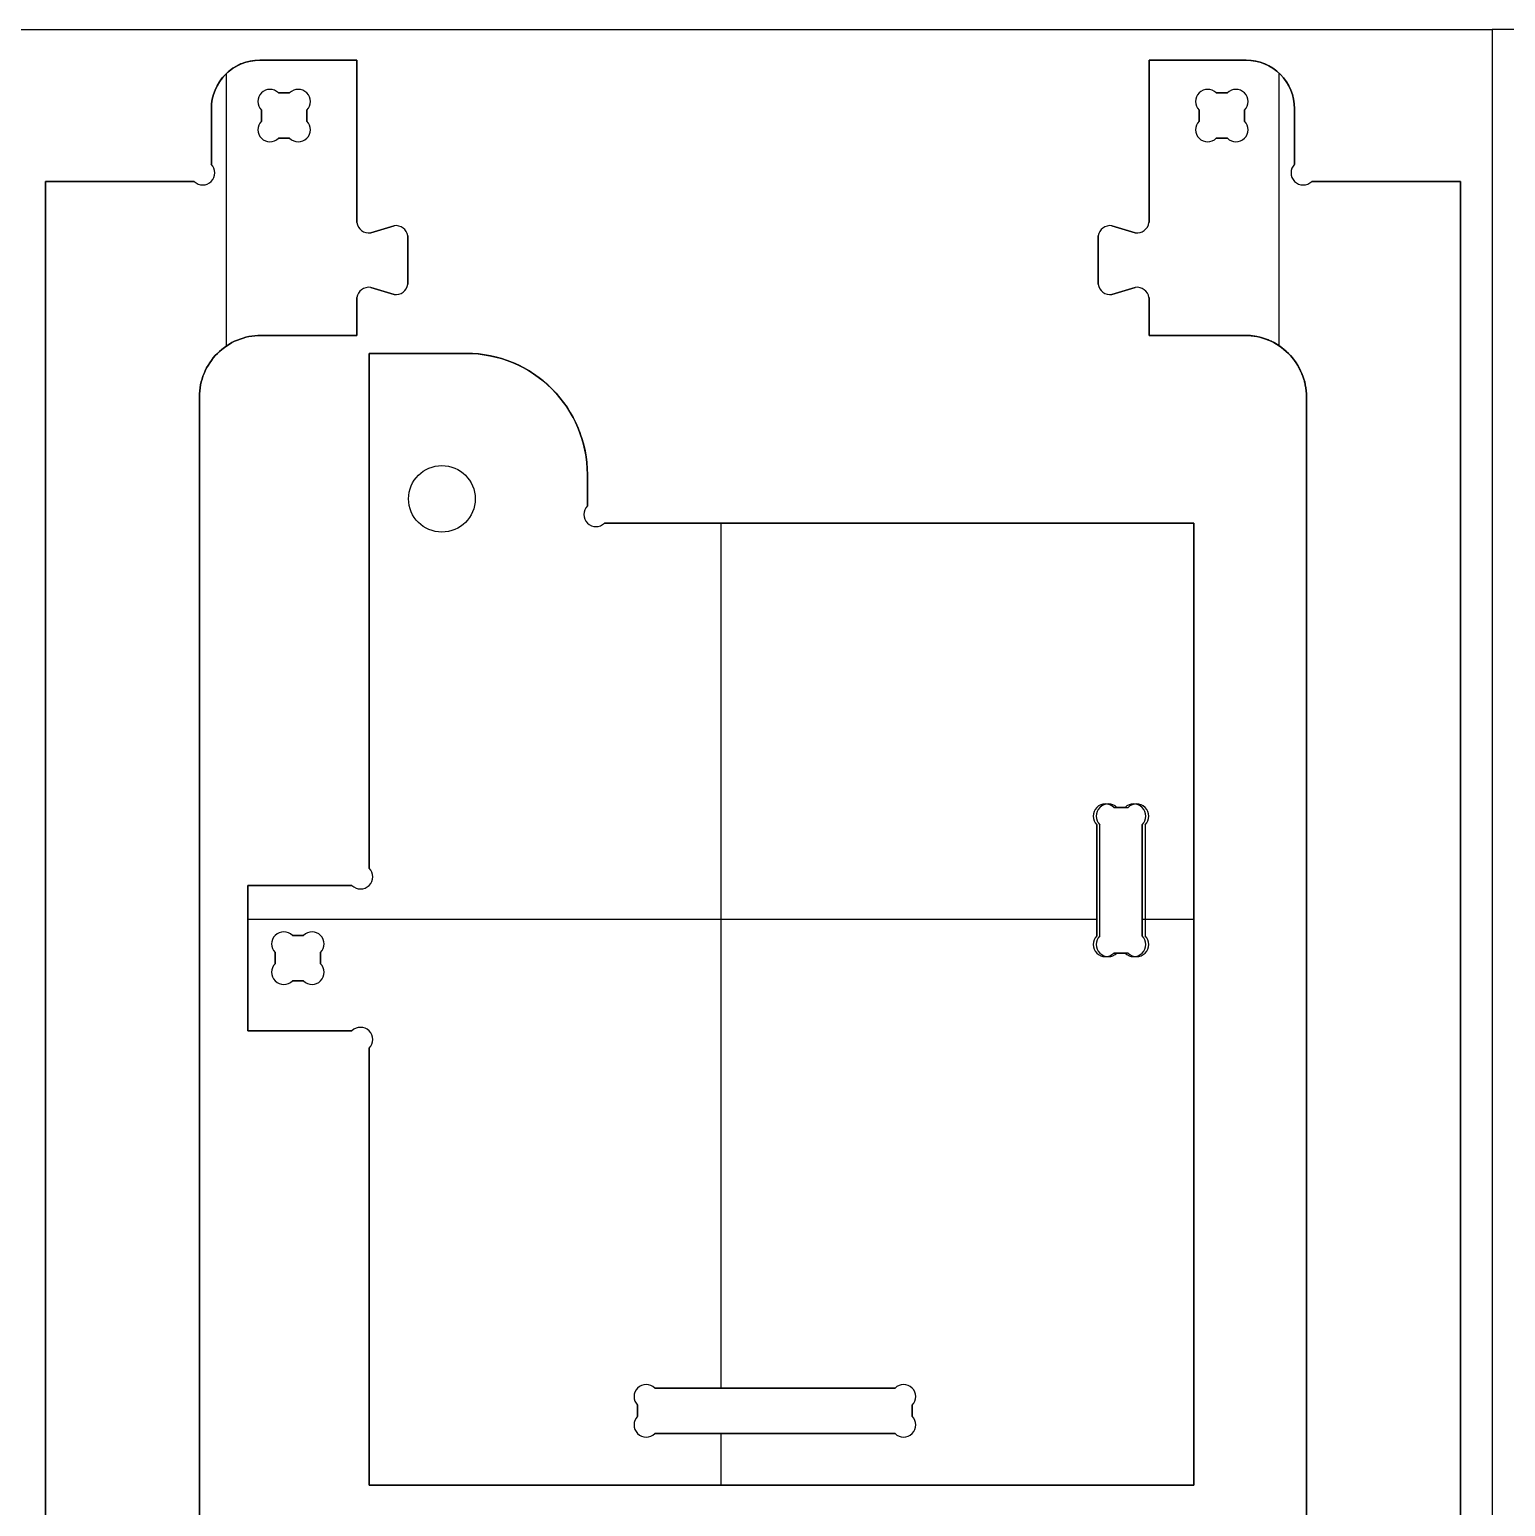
# Model space of a CAD drawing. Extents: x 1 to 2439, y 1 to 2439.
# Drawn here: x 1227 to 1835, y 611 to 1220 of the extents above; entities that cross this region are included whole.
import ezdxf

# ---------------------------------------------------------------- set-up
doc = ezdxf.new("R2010")
doc.units = 0
doc.header["$MEASUREMENT"] = 0
for name, color, linetype in [('PROFILE_-_INSIDE', 5, 'CONTINUOUS'), ('PROFILE_-_OUTSIDE', 18, 'CONTINUOUS'), ('SOLID', 4, 'CONTINUOUS'), ('STOCK_PERIMETER', 1, 'CONTINUOUS')]:
    doc.layers.add(name, color=color, linetype=linetype)

msp = doc.modelspace()

# ---------------------------------------------------------------- linework, layer by layer
at = {"layer": 'PROFILE_-_INSIDE', "color": 0, "linetype": 'BYBLOCK'}
for p, q in [((1329.43, 1193.71, 0), (1334.02, 1193.71, 0)), ((1720.66, 1193.71, 0), (1716.07, 1193.71, 0)), ((1322.36, 1182.05, 0), (1322.36, 1186.64, 0)), ((1341.09, 1186.64, 0), (1341.09, 1182.05, 0)), ((1709, 1186.64, 0), (1709, 1182.05, 0)), ((1727.73, 1182.05, 0), (1727.73, 1186.64, 0)), ((1334.02, 1174.98, 0), (1329.43, 1174.98, 0)), ((1716.07, 1174.98, 0), (1720.66, 1174.98, 0)), ((1675.14, 899, 0), (1679.73, 899, 0)), ((1668.07, 846.07, 0), (1668.07, 891.93, 0)), ((1686.8, 891.93, 0), (1686.8, 846.07, 0)), ((1339.72, 846.27, 0), (1335.14, 846.27, 0)), ((1328.07, 839.19, 0), (1328.07, 834.61, 0)), ((1346.8, 834.61, 0), (1346.8, 839.19, 0)), ((1679.73, 839, 0), (1675.14, 839, 0)), ((1335.14, 827.54, 0), (1339.72, 827.54, 0)), ((1484.57, 659.6, 0), (1583.62, 659.6, 0)), ((1477.5, 647.94, 0), (1477.5, 652.53, 0)), ((1590.7, 652.53, 0), (1590.7, 647.94, 0)), ((1583.62, 640.87, 0), (1484.57, 640.87, 0))]:
    msp.add_line(p, q, dxfattribs=at)
at = {"layer": 'PROFILE_-_INSIDE'}
msp.add_circle((1396.8, 1026.3, 0), 13.73, dxfattribs=at)
at = {"layer": 'PROFILE_-_INSIDE', "color": 0, "linetype": 'BYBLOCK'}
for centre, start, end in [((1325.9, 1190.17, 0), 45, 225), ((1337.56, 1190.17, 0), 315, 135), ((1712.54, 1190.17, 0), 45, 225), ((1724.2, 1190.17, 0), 315, 135), ((1325.9, 1178.52, 0), 135, 315), ((1337.56, 1178.52, 0), 225, 45), ((1712.54, 1178.52, 0), 135, 315), ((1724.2, 1178.52, 0), 225, 45), ((1331.6, 842.73, 0), 45, 225), ((1343.26, 842.73, 0), 315, 135), ((1331.6, 831.07, 0), 135, 315), ((1343.26, 831.07, 0), 225, 45)]:
    msp.add_arc(centre, 5, start, end, dxfattribs=at)
at = {"layer": 'PROFILE_-_INSIDE', "color": 0, "linetype": 'BYBLOCK', "extrusion": (4.09904e-07, -4.15915e-07, 1)}
msp.add_arc((1671.61, 895.46, 0), 5, 45, 225, dxfattribs=at)
at = {"layer": 'PROFILE_-_INSIDE', "color": 0, "linetype": 'BYBLOCK', "extrusion": (-3.77792e-07, -3.83803e-07, 1)}
msp.add_arc((1683.26, 895.46, 0), 5, 315, 135, dxfattribs=at)
at = {"layer": 'PROFILE_-_INSIDE', "color": 0, "linetype": 'BYBLOCK', "extrusion": (-2.36649e-07, -2.4266e-07, 1)}
msp.add_arc((1671.61, 842.54, 0), 5, 135, 315, dxfattribs=at)
at = {"layer": 'PROFILE_-_INSIDE', "color": 0, "linetype": 'BYBLOCK', "extrusion": (4.57337e-07, -4.63348e-07, 1)}
msp.add_arc((1683.26, 842.54, 0), 5, 225, 45, dxfattribs=at)
at = {"layer": 'PROFILE_-_INSIDE', "color": 0, "linetype": 'BYBLOCK', "extrusion": (7.0923e-08, -7.69341e-08, 1)}
msp.add_arc((1481.03, 656.06, 0), 5, 45, 225, dxfattribs=at)
at = {"layer": 'PROFILE_-_INSIDE', "color": 0, "linetype": 'BYBLOCK', "extrusion": (2.4739e-07, 2.41379e-07, 1)}
msp.add_arc((1587.16, 656.06, 0), 5, 315, 135, dxfattribs=at)
at = {"layer": 'PROFILE_-_INSIDE', "color": 0, "linetype": 'BYBLOCK', "extrusion": (-7.55529e-08, -8.1564e-08, 1)}
msp.add_arc((1481.03, 644.41, 0), 5, 135, 315, dxfattribs=at)
at = {"layer": 'PROFILE_-_INSIDE', "color": 0, "linetype": 'BYBLOCK', "extrusion": (5.42768e-08, -6.02879e-08, 1)}
msp.add_arc((1587.16, 644.41, 0), 5, 225, 45, dxfattribs=at)
at = {"layer": 'PROFILE_-_OUTSIDE'}
for p, q in [((1361.73, 1207.2, 0), (1321.73, 1207.2, 0)), ((1361.75, 1140.24, 0), (1361.73, 1207.2, 0)), ((1688.35, 1140.24, 0), (1688.37, 1207.2, 0)), ((1688.37, 1207.2, 0), (1728.37, 1207.2, 0)), ((1301.73, 1187.2, 0), (1301.73, 1164.27, 0)), ((1748.37, 1187.2, 0), (1748.37, 1164.27, 0)), ((1294.66, 1157.2, 0), (1233.3, 1157.2, 0)), ((1233.3, 1157.2, 0), (1233.3, 62, 0)), ((1755.44, 1157.2, 0), (1816.8, 1157.2, 0)), ((1816.8, 1157.2, 0), (1816.8, 62, 0)), ((1377.05, 1138.91, 0), (1367.43, 1136.03, 0)), ((1382.73, 1114.81, 0), (1382.73, 1134.7, 0)), ((1667.37, 1114.81, 0), (1667.37, 1134.7, 0)), ((1673.05, 1138.91, 0), (1682.67, 1136.03, 0)), ((1361.73, 1093.7, 0), (1361.75, 1109.27, 0)), ((1367.43, 1113.49, 0), (1377.05, 1110.6, 0)), ((1682.67, 1113.49, 0), (1673.05, 1110.6, 0)), ((1688.37, 1093.7, 0), (1688.35, 1109.27, 0)), ((1322.2, 1093.7, 0), (1361.73, 1093.7, 0)), ((1727.9, 1093.7, 0), (1688.37, 1093.7, 0)), ((1296.8, 150.5, 0), (1296.8, 1068.3, 0)), ((1753.3, 150.5, 0), (1753.3, 1068.3, 0))]:
    msp.add_line(p, q, dxfattribs=at)
at = {"layer": 'PROFILE_-_OUTSIDE', "color": 0, "linetype": 'BYBLOCK'}
for p, q in [((1406.8, 1086.3, 0), (1366.8, 1086.3, 0)), ((1366.8, 1086.3, 0), (1366.8, 873.97, 0)), ((1456.8, 1023.37, 0), (1456.8, 1036.3, 0)), ((1706.8, 1016.3, 0), (1463.87, 1016.3, 0)), ((1706.8, 619.6, 0), (1706.8, 1016.3, 0)), ((1359.72, 866.9, 0), (1316.8, 866.9, 0)), ((1316.8, 866.9, 0), (1316.8, 806.9, 0)), ((1316.8, 806.9, 0), (1359.72, 806.9, 0)), ((1366.8, 799.83, 0), (1366.8, 619.6, 0)), ((1366.8, 619.6, 0), (1706.8, 619.6, 0))]:
    msp.add_line(p, q, dxfattribs=at)
at = {"layer": 'PROFILE_-_OUTSIDE'}
for centre, radius, start, end in [((1321.73, 1187.2, 0), 20, 90, 180), ((1728.37, 1187.2, 0), 20, 0, 90), ((1298.19, 1160.74, 0), 5, 225.00006, 44.99994), ((1751.9, 1160.74, 0), 5, 135.00006, 314.99994), ((1366.69, 1140.97, 0), 5, 188.41216, 278.41216), ((1377.78, 1133.97, 0), 5, 8.41216, 98.41216), ((1672.31, 1133.97, 0), 5, 81.58784, 171.58784), ((1683.4, 1140.97, 0), 5, 261.58784, 351.58784), ((1377.78, 1115.54, 0), 5, 261.58784, 351.58784), ((1672.31, 1115.54, 0), 5, 188.41216, 278.41216), ((1366.69, 1108.54, 0), 5, 81.58784, 171.58784), ((1683.4, 1108.54, 0), 5, 8.41216, 98.41216), ((1322.2, 1068.3, 0), 25.4, 89.99999, 180), ((1727.9, 1068.3, 0), 25.4, 360, 90.00001)]:
    msp.add_arc(centre, radius, start, end, dxfattribs=at)
at = {"layer": 'PROFILE_-_OUTSIDE', "color": 0, "linetype": 'BYBLOCK', "extrusion": (7.11801e-16, -6.01111e-09, 1)}
msp.add_arc((1406.8, 1036.3, 0), 50, 0, 90, dxfattribs=at)
at = {"layer": 'PROFILE_-_OUTSIDE', "color": 0, "linetype": 'BYBLOCK', "extrusion": (-3.99629e-07, -4.0564e-07, 1)}
msp.add_arc((1460.33, 1019.84, 0), 5, 135, 315, dxfattribs=at)
at = {"layer": 'PROFILE_-_OUTSIDE', "color": 0, "linetype": 'BYBLOCK', "extrusion": (3.95254e-07, -4.01265e-07, 1)}
msp.add_arc((1363.26, 870.44, 0), 5, 225, 45, dxfattribs=at)
at = {"layer": 'PROFILE_-_OUTSIDE', "color": 0, "linetype": 'BYBLOCK', "extrusion": (3.95254e-07, 4.01265e-07, 1)}
msp.add_arc((1363.26, 803.36, 0), 5, 315, 135, dxfattribs=at)
at = {"layer": 'SOLID'}
for p, q in [((1321.73, 1207.2, 0), (1321.73, 1207.2, 17.78)), ((1361.75, 1140.24, 0), (1361.73, 1207.2, 0)), ((1361.75, 1140.24, 17.78), (1361.73, 1207.2, 17.78)), ((1361.73, 1207.2, 17.78), (1361.73, 1207.2, 0)), ((1361.73, 1207.2, 8.89), (1361.75, 1140.24, 8.89)), ((1688.37, 1207.2, 0), (1688.35, 1140.24, 0)), ((1688.37, 1207.2, 17.78), (1688.35, 1140.24, 17.78)), ((1688.35, 1140.24, 8.89), (1688.37, 1207.2, 8.89)), ((1688.37, 1207.2, 17.78), (1688.37, 1207.2, 0)), ((1728.37, 1207.2, 0), (1728.37, 1207.2, 17.78)), ((1308.01, 1089.37, 0), (1308.01, 1201.76, 0)), ((1308.01, 1089.37, 17.78), (1308.01, 1201.76, 17.78)), ((1742.08, 1089.37, 0), (1742.08, 1201.76, 0)), ((1742.08, 1089.37, 17.78), (1742.08, 1201.76, 17.78)), ((1322.36, 1193.71, 0), (1322.36, 1193.71, 17.78)), ((1334.02, 1193.71, 0), (1329.43, 1193.71, 0)), ((1329.43, 1193.71, 17.78), (1329.43, 1193.71, 0)), ((1329.43, 1193.71, 17.78), (1334.02, 1193.71, 17.78)), ((1334.02, 1193.71, 8.89), (1329.43, 1193.71, 8.89)), ((1331.73, 1193.71, 0), (1331.73, 1193.71, 17.78)), ((1334.02, 1193.71, 17.78), (1334.02, 1193.71, 0)), ((1341.09, 1193.71, 0), (1341.09, 1193.71, 17.78)), ((1709, 1193.71, 0), (1709, 1193.71, 17.78)), ((1720.66, 1193.71, 0), (1716.07, 1193.71, 0)), ((1716.07, 1193.71, 17.78), (1716.07, 1193.71, 0)), ((1716.07, 1193.71, 17.78), (1720.66, 1193.71, 17.78)), ((1720.66, 1193.71, 8.89), (1716.07, 1193.71, 8.89)), ((1718.37, 1193.71, 0), (1718.37, 1193.71, 17.78)), ((1720.66, 1193.71, 17.78), (1720.66, 1193.71, 0)), ((1727.73, 1193.71, 0), (1727.73, 1193.71, 17.78)), ((1301.73, 1187.2, 0), (1301.73, 1187.2, 17.78)), ((1322.36, 1186.64, 0), (1322.36, 1182.05, 0)), ((1322.36, 1182.05, 17.78), (1322.36, 1186.64, 17.78)), ((1322.36, 1186.64, 17.78), (1322.36, 1186.64, 0)), ((1322.36, 1186.64, 8.89), (1322.36, 1182.05, 8.89)), ((1322.36, 1184.34, 0), (1322.36, 1184.34, 17.78)), ((1322.36, 1182.05, 17.78), (1322.36, 1182.05, 0)), ((1341.09, 1182.05, 0), (1341.09, 1186.64, 0)), ((1341.09, 1186.64, 17.78), (1341.09, 1186.64, 0)), ((1341.09, 1186.64, 17.78), (1341.09, 1182.05, 17.78)), ((1341.09, 1182.05, 8.89), (1341.09, 1186.64, 8.89)), ((1341.09, 1184.34, 0), (1341.09, 1184.34, 17.78)), ((1341.09, 1182.05, 17.78), (1341.09, 1182.05, 0)), ((1709, 1186.64, 0), (1709, 1182.05, 0)), ((1709, 1182.05, 17.78), (1709, 1186.64, 17.78)), ((1709, 1186.64, 17.78), (1709, 1186.64, 0)), ((1709, 1186.64, 8.89), (1709, 1182.05, 8.89)), ((1709, 1184.34, 0), (1709, 1184.34, 17.78)), ((1709, 1182.05, 17.78), (1709, 1182.05, 0)), ((1727.73, 1182.05, 0), (1727.73, 1186.64, 0)), ((1727.73, 1186.64, 17.78), (1727.73, 1186.64, 0)), ((1727.73, 1186.64, 17.78), (1727.73, 1182.05, 17.78)), ((1727.73, 1182.05, 8.89), (1727.73, 1186.64, 8.89)), ((1727.73, 1184.34, 0), (1727.73, 1184.34, 17.78)), ((1727.73, 1182.05, 17.78), (1727.73, 1182.05, 0)), ((1748.37, 1187.2, 0), (1748.37, 1187.2, 17.78)), ((1322.36, 1174.98, 0), (1322.36, 1174.98, 17.78)), ((1329.43, 1174.98, 0), (1334.02, 1174.98, 0)), ((1334.02, 1174.98, 17.78), (1329.43, 1174.98, 17.78)), ((1329.43, 1174.98, 17.78), (1329.43, 1174.98, 0)), ((1329.43, 1174.98, 8.89), (1334.02, 1174.98, 8.89)), ((1331.73, 1174.98, 0), (1331.73, 1174.98, 17.78)), ((1334.02, 1174.98, 0), (1334.02, 1174.98, 17.78)), ((1341.09, 1174.98, 0), (1341.09, 1174.98, 17.78)), ((1361.74, 1173.72, 0), (1361.74, 1173.72, 17.78)), ((1688.36, 1173.72, 0), (1688.36, 1173.72, 17.78)), ((1709, 1174.98, 0), (1709, 1174.98, 17.78)), ((1716.07, 1174.98, 0), (1720.66, 1174.98, 0)), ((1716.07, 1174.98, 0), (1716.07, 1174.98, 17.78)), ((1720.66, 1174.98, 17.78), (1716.07, 1174.98, 17.78)), ((1716.07, 1174.98, 8.89), (1720.66, 1174.98, 8.89)), ((1718.37, 1174.98, 0), (1718.37, 1174.98, 17.78)), ((1720.66, 1174.98, 17.78), (1720.66, 1174.98, 0)), ((1727.73, 1174.98, 0), (1727.73, 1174.98, 17.78)), ((1301.73, 1164.27, 17.78), (1301.73, 1164.27, 0)), ((1748.37, 1164.27, 17.78), (1748.37, 1164.27, 0)), ((1233.3, 1157.2, 0), (1233.3, 62, 0)), ((1294.66, 1157.2, 0), (1233.3, 1157.2, 0)), ((1294.66, 1157.2, 17.78), (1233.3, 1157.2, 17.78)), ((1233.3, 1157.2, 17.78), (1233.3, 1157.2, 0)), ((1233.3, 1157.2, 17.78), (1233.3, 62, 17.78)), ((1233.3, 1157.2, 8.89), (1294.66, 1157.2, 8.89)), ((1233.3, 62, 8.89), (1233.3, 1157.2, 8.89)), ((1263.98, 1157.2, 0), (1263.98, 1157.2, 17.78)), ((1294.66, 1157.2, 17.78), (1294.66, 1157.2, 0)), ((1301.73, 1157.2, 0), (1301.73, 1157.2, 17.78)), ((1748.37, 1157.2, 0), (1748.37, 1157.2, 17.78)), ((1816.8, 1157.2, 0), (1755.44, 1157.2, 0)), ((1816.8, 1157.2, 17.78), (1755.44, 1157.2, 17.78)), ((1755.44, 1157.2, 17.78), (1755.44, 1157.2, 0)), ((1755.44, 1157.2, 8.89), (1816.8, 1157.2, 8.89)), ((1786.12, 1157.2, 0), (1786.12, 1157.2, 17.78)), ((1816.8, 62, 0), (1816.8, 1157.2, 0)), ((1816.8, 62, 17.78), (1816.8, 1157.2, 17.78)), ((1816.8, 1157.2, 17.78), (1816.8, 1157.2, 0)), ((1816.8, 1157.2, 8.89), (1816.8, 62, 8.89)), ((1361.75, 1140.24, 17.78), (1361.75, 1140.24, 0)), ((1688.35, 1140.24, 17.78), (1688.35, 1140.24, 0)), ((1363.71, 1136.96, 0), (1363.71, 1136.96, 17.78)), ((1377.05, 1138.91, 0), (1367.43, 1136.03, 0)), ((1377.05, 1138.91, 17.78), (1367.43, 1136.03, 17.78)), ((1367.43, 1136.03, 8.89), (1377.05, 1138.91, 8.89)), ((1367.43, 1136.03, 17.78), (1367.43, 1136.03, 0)), ((1372.24, 1137.47, 0), (1372.24, 1137.47, 17.78)), ((1377.05, 1138.91, 17.78), (1377.05, 1138.91, 0)), ((1380.76, 1137.98, 0), (1380.76, 1137.98, 17.78)), ((1382.73, 1114.81, 0), (1382.73, 1134.7, 0)), ((1382.73, 1114.81, 17.78), (1382.73, 1134.7, 17.78)), ((1382.73, 1134.7, 17.78), (1382.73, 1134.7, 0)), ((1382.73, 1134.7, 8.89), (1382.73, 1114.81, 8.89)), ((1667.37, 1134.7, 0), (1667.37, 1114.81, 0)), ((1667.37, 1134.7, 17.78), (1667.37, 1134.7, 0)), ((1667.37, 1134.7, 17.78), (1667.37, 1114.81, 17.78)), ((1667.37, 1114.81, 8.89), (1667.37, 1134.7, 8.89)), ((1669.33, 1137.98, 0), (1669.33, 1137.98, 17.78)), ((1682.67, 1136.03, 0), (1673.05, 1138.91, 0)), ((1682.67, 1136.03, 17.78), (1673.05, 1138.91, 17.78)), ((1673.05, 1138.91, 17.78), (1673.05, 1138.91, 0)), ((1673.05, 1138.91, 8.89), (1682.67, 1136.03, 8.89)), ((1677.86, 1137.47, 0), (1677.86, 1137.47, 17.78)), ((1682.67, 1136.03, 17.78), (1682.67, 1136.03, 0)), ((1686.38, 1136.96, 0), (1686.38, 1136.96, 17.78)), ((1382.73, 1124.76, 0), (1382.73, 1124.76, 17.78)), ((1667.37, 1124.76, 0), (1667.37, 1124.76, 17.78)), ((1382.73, 1114.81, 17.78), (1382.73, 1114.81, 0)), ((1667.37, 1114.81, 17.78), (1667.37, 1114.81, 0)), ((1361.73, 1093.7, 0), (1361.75, 1109.27, 0)), ((1361.73, 1093.7, 17.78), (1361.75, 1109.27, 17.78)), ((1361.75, 1109.27, 8.89), (1361.73, 1093.7, 8.89)), ((1361.75, 1109.27, 17.78), (1361.75, 1109.27, 0)), ((1363.71, 1112.55, 0), (1363.71, 1112.55, 17.78)), ((1367.43, 1113.49, 0), (1377.05, 1110.6, 0)), ((1367.43, 1113.49, 17.78), (1367.43, 1113.49, 0)), ((1367.43, 1113.49, 17.78), (1377.05, 1110.6, 17.78)), ((1377.05, 1110.6, 8.89), (1367.43, 1113.49, 8.89)), ((1372.24, 1112.04, 0), (1372.24, 1112.04, 17.78)), ((1377.05, 1110.6, 17.78), (1377.05, 1110.6, 0)), ((1380.76, 1111.53, 0), (1380.76, 1111.53, 17.78)), ((1669.33, 1111.53, 0), (1669.33, 1111.53, 17.78)), ((1673.05, 1110.6, 0), (1682.67, 1113.49, 0)), ((1673.05, 1110.6, 17.78), (1682.67, 1113.49, 17.78)), ((1682.67, 1113.49, 8.89), (1673.05, 1110.6, 8.89)), ((1673.05, 1110.6, 17.78), (1673.05, 1110.6, 0)), ((1677.86, 1112.04, 0), (1677.86, 1112.04, 17.78)), ((1682.67, 1113.49, 17.78), (1682.67, 1113.49, 0)), ((1686.38, 1112.55, 0), (1686.38, 1112.55, 17.78)), ((1688.35, 1109.27, 0), (1688.37, 1093.7, 0)), ((1688.35, 1109.27, 17.78), (1688.35, 1109.27, 0)), ((1688.35, 1109.27, 17.78), (1688.37, 1093.7, 17.78)), ((1688.37, 1093.7, 8.89), (1688.35, 1109.27, 8.89)), ((1361.74, 1101.49, 0), (1361.74, 1101.49, 17.78)), ((1688.36, 1101.49, 0), (1688.36, 1101.49, 17.78)), ((1322.2, 1093.7, 0), (1322.2, 1093.7, 17.78)), ((1361.73, 1093.7, 17.78), (1361.73, 1093.7, 0)), ((1688.37, 1093.7, 17.78), (1688.37, 1093.7, 0)), ((1727.9, 1093.7, 0), (1727.9, 1093.7, 17.78)), ((1304.23, 1086.26, 0), (1304.23, 1086.26, 17.78)), ((1366.8, 873.97, 0), (1366.8, 1086.3, 0)), ((1366.8, 873.97, 17.78), (1366.8, 1086.3, 17.78)), ((1366.8, 1086.3, 17.78), (1366.8, 1086.3, 0)), ((1366.8, 1086.3, 8.89), (1366.8, 873.97, 8.89)), ((1406.8, 1086.3, 0), (1406.8, 1086.3, 17.78)), ((1745.86, 1086.26, 0), (1745.86, 1086.26, 17.78)), ((1296.8, 1068.3, 0), (1296.8, 1068.3, 17.78)), ((1753.3, 1068.3, 0), (1753.3, 1068.3, 17.78)), ((1396.8, 1040.03, 0), (1396.8, 1040.03, 17.78)), ((1456.8, 1036.3, 0), (1456.8, 1036.3, 17.78)), ((1383.07, 1026.3, 0), (1383.07, 1026.3, 17.78)), ((1410.52, 1026.3, 0), (1410.52, 1026.3, 17.78)), ((1456.8, 1023.37, 17.78), (1456.8, 1023.37, 0)), ((1396.8, 1012.57, 0), (1396.8, 1012.57, 17.78)), ((1456.8, 1016.3, 0), (1456.8, 1016.3, 17.78)), ((1463.87, 1016.3, 0), (1706.8, 1016.3, 0)), ((1463.87, 1016.3, 17.78), (1463.87, 1016.3, 0)), ((1463.87, 1016.3, 17.78), (1706.8, 1016.3, 17.78)), ((1706.8, 1016.3, 8.89), (1463.87, 1016.3, 8.89)), ((1511.8, 1016.3, 0), (1511.8, 659.6, 0)), ((1511.8, 1016.3, 17.78), (1511.8, 659.6, 17.78)), ((1585.33, 1016.3, 0), (1585.33, 1016.3, 17.78)), ((1706.8, 1016.3, 0), (1706.8, 619.6, 0)), ((1706.8, 1016.3, 17.78), (1706.8, 1016.3, 0)), ((1706.8, 1016.3, 17.78), (1706.8, 619.6, 17.78)), ((1706.8, 619.6, 8.89), (1706.8, 1016.3, 8.89)), ((1366.8, 980.14, 0), (1366.8, 980.14, 17.78)), ((1666.8, 899, 0), (1666.8, 899, 17.78)), ((1673.87, 899, 0), (1678.45, 899, 0)), ((1678.45, 899, 17.78), (1673.87, 899, 17.78)), ((1673.87, 899, 17.78), (1673.87, 899, 0)), ((1673.87, 899, 8.89), (1678.45, 899, 8.89)), ((1676.16, 899, 0), (1676.16, 899, 17.78)), ((1678.45, 899, 17.78), (1678.45, 899, 0)), ((1685.53, 899, 0), (1685.53, 899, 17.78)), ((1666.8, 846.07, 0), (1666.8, 891.93, 0)), ((1666.8, 891.93, 17.78), (1666.8, 891.93, 0)), ((1666.8, 891.93, 17.78), (1666.8, 846.07, 17.78)), ((1666.8, 846.07, 8.89), (1666.8, 891.93, 8.89)), ((1685.53, 891.93, 0), (1685.53, 846.07, 0)), ((1685.53, 846.07, 17.78), (1685.53, 891.93, 17.78)), ((1685.53, 891.93, 17.78), (1685.53, 891.93, 0)), ((1685.53, 891.93, 8.89), (1685.53, 846.07, 8.89)), ((1366.8, 873.97, 17.78), (1366.8, 873.97, 0)), ((1316.8, 866.9, 0), (1359.72, 866.9, 0)), ((1316.8, 806.9, 0), (1316.8, 866.9, 0)), ((1316.8, 806.9, 17.78), (1316.8, 866.9, 17.78)), ((1316.8, 866.9, 17.78), (1316.8, 866.9, 0)), ((1316.8, 866.9, 17.78), (1359.72, 866.9, 17.78)), ((1316.8, 866.9, 8.89), (1316.8, 806.9, 8.89)), ((1359.72, 866.9, 8.89), (1316.8, 866.9, 8.89)), ((1338.26, 866.9, 0), (1338.26, 866.9, 17.78)), ((1359.72, 866.9, 17.78), (1359.72, 866.9, 0)), ((1366.8, 866.9, 0), (1366.8, 866.9, 17.78)), ((1666.8, 869, 0), (1666.8, 869, 17.78)), ((1685.53, 869, 0), (1685.53, 869, 17.78)), ((1316.8, 852.95, 0), (1666.8, 852.95, 0)), ((1316.8, 852.95, 17.78), (1666.8, 852.95, 17.78)), ((1685.53, 852.95, 0), (1706.8, 852.95, 0)), ((1685.53, 852.95, 17.78), (1706.8, 852.95, 17.78)), ((1328.07, 846.27, 0), (1328.07, 846.27, 17.78)), ((1339.72, 846.27, 0), (1335.14, 846.27, 0)), ((1339.72, 846.27, 17.78), (1335.14, 846.27, 17.78)), ((1335.14, 846.27, 17.78), (1335.14, 846.27, 0)), ((1335.14, 846.27, 8.89), (1339.72, 846.27, 8.89)), ((1337.43, 846.27, 0), (1337.43, 846.27, 17.78)), ((1339.72, 846.27, 17.78), (1339.72, 846.27, 0)), ((1346.8, 846.27, 0), (1346.8, 846.27, 17.78)), ((1666.8, 846.07, 17.78), (1666.8, 846.07, 0)), ((1685.53, 846.07, 17.78), (1685.53, 846.07, 0)), ((1316.8, 836.9, 0), (1316.8, 836.9, 17.78)), ((1328.07, 839.19, 0), (1328.07, 834.61, 0)), ((1328.07, 839.19, 17.78), (1328.07, 839.19, 0)), ((1328.07, 839.19, 17.78), (1328.07, 834.61, 17.78)), ((1328.07, 834.61, 8.89), (1328.07, 839.19, 8.89)), ((1328.07, 836.9, 0), (1328.07, 836.9, 17.78)), ((1328.07, 834.61, 17.78), (1328.07, 834.61, 0)), ((1346.8, 834.61, 0), (1346.8, 839.19, 0)), ((1346.8, 834.61, 17.78), (1346.8, 839.19, 17.78)), ((1346.8, 839.19, 17.78), (1346.8, 839.19, 0)), ((1346.8, 839.19, 8.89), (1346.8, 834.61, 8.89)), ((1346.8, 836.9, 0), (1346.8, 836.9, 17.78)), ((1346.8, 834.61, 17.78), (1346.8, 834.61, 0)), ((1666.8, 839, 0), (1666.8, 839, 17.78)), ((1678.45, 839, 0), (1673.87, 839, 0)), ((1673.87, 839, 17.78), (1673.87, 839, 0)), ((1673.87, 839, 17.78), (1678.45, 839, 17.78)), ((1678.45, 839, 8.89), (1673.87, 839, 8.89)), ((1676.16, 839, 0), (1676.16, 839, 17.78)), ((1678.45, 839, 0), (1678.45, 839, 17.78)), ((1685.53, 839, 0), (1685.53, 839, 17.78)), ((1328.07, 827.54, 0), (1328.07, 827.54, 17.78)), ((1335.14, 827.54, 0), (1339.72, 827.54, 0)), ((1335.14, 827.54, 0), (1335.14, 827.54, 17.78)), ((1335.14, 827.54, 17.78), (1339.72, 827.54, 17.78)), ((1339.72, 827.54, 8.89), (1335.14, 827.54, 8.89)), ((1337.43, 827.54, 0), (1337.43, 827.54, 17.78)), ((1339.72, 827.54, 17.78), (1339.72, 827.54, 0)), ((1346.8, 827.54, 0), (1346.8, 827.54, 17.78)), ((1706.8, 817.95, 0), (1706.8, 817.95, 17.78)), ((1359.72, 806.9, 0), (1316.8, 806.9, 0)), ((1359.72, 806.9, 17.78), (1316.8, 806.9, 17.78)), ((1316.8, 806.9, 17.78), (1316.8, 806.9, 0)), ((1316.8, 806.9, 8.89), (1359.72, 806.9, 8.89)), ((1338.26, 806.9, 0), (1338.26, 806.9, 17.78)), ((1359.72, 806.9, 17.78), (1359.72, 806.9, 0)), ((1366.8, 806.9, 0), (1366.8, 806.9, 17.78)), ((1366.8, 619.6, 0), (1366.8, 799.83, 0)), ((1366.8, 619.6, 17.78), (1366.8, 799.83, 17.78)), ((1366.8, 799.83, 17.78), (1366.8, 799.83, 0)), ((1366.8, 799.83, 8.89), (1366.8, 619.6, 8.89)), ((1366.8, 709.71, 0), (1366.8, 709.71, 17.78)), ((1477.5, 659.6, 0), (1477.5, 659.6, 17.78)), ((1484.57, 659.6, 0), (1583.62, 659.6, 0)), ((1583.62, 659.6, 17.78), (1484.57, 659.6, 17.78)), ((1484.57, 659.6, 17.78), (1484.57, 659.6, 0)), ((1484.57, 659.6, 8.89), (1583.62, 659.6, 8.89)), ((1534.1, 659.6, 0), (1534.1, 659.6, 17.78)), ((1583.62, 659.6, 17.78), (1583.62, 659.6, 0)), ((1590.7, 659.6, 0), (1590.7, 659.6, 17.78)), ((1477.5, 647.94, 0), (1477.5, 652.53, 0)), ((1477.5, 652.53, 17.78), (1477.5, 652.53, 0)), ((1477.5, 652.53, 17.78), (1477.5, 647.94, 17.78)), ((1477.5, 647.94, 8.89), (1477.5, 652.53, 8.89)), ((1590.7, 652.53, 0), (1590.7, 647.94, 0)), ((1590.7, 647.94, 17.78), (1590.7, 652.53, 17.78)), ((1590.7, 652.53, 17.78), (1590.7, 652.53, 0)), ((1590.7, 652.53, 8.89), (1590.7, 647.94, 8.89)), ((1477.5, 650.24, 0), (1477.5, 650.24, 17.78)), ((1477.5, 647.94, 0), (1477.5, 647.94, 17.78)), ((1590.7, 650.24, 0), (1590.7, 650.24, 17.78)), ((1590.7, 647.94, 17.78), (1590.7, 647.94, 0)), ((1477.5, 640.87, 0), (1477.5, 640.87, 17.78)), ((1583.62, 640.87, 0), (1484.57, 640.87, 0)), ((1484.57, 640.87, 17.78), (1484.57, 640.87, 0)), ((1484.57, 640.87, 17.78), (1583.62, 640.87, 17.78)), ((1583.62, 640.87, 8.89), (1484.57, 640.87, 8.89)), ((1511.8, 640.87, 0), (1511.8, 619.6, 0)), ((1511.8, 640.87, 17.78), (1511.8, 619.6, 17.78)), ((1534.1, 640.87, 0), (1534.1, 640.87, 17.78)), ((1583.62, 640.87, 17.78), (1583.62, 640.87, 0)), ((1590.7, 640.87, 0), (1590.7, 640.87, 17.78)), ((1706.8, 619.6, 0), (1366.8, 619.6, 0)), ((1366.8, 619.6, 0), (1366.8, 619.6, 17.78)), ((1706.8, 619.6, 17.78), (1366.8, 619.6, 17.78)), ((1366.8, 619.6, 8.89), (1706.8, 619.6, 8.89)), ((1536.8, 619.6, 0), (1536.8, 619.6, 17.78)), ((1706.8, 619.6, 17.78), (1706.8, 619.6, 0))]:
    msp.add_line(p, q, dxfattribs=at)
for points in [[(1361.73, 1207.2), (1321.73, 1207.2, 0.414214), (1301.73, 1187.2), (1301.73, 1164.27)], [(1361.73, 1207.2), (1321.73, 1207.2, 0.414214), (1301.73, 1187.2), (1301.73, 1164.27)], [(1301.73, 1164.27), (1301.73, 1187.2, -0.414214), (1321.73, 1207.2), (1361.73, 1207.2)], [(1748.37, 1164.27), (1748.37, 1187.2, 0.414214), (1728.37, 1207.2), (1688.37, 1207.2)], [(1748.37, 1164.27), (1748.37, 1187.2, 0.414214), (1728.37, 1207.2), (1688.37, 1207.2)], [(1688.37, 1207.2), (1728.37, 1207.2, -0.414214), (1748.37, 1187.2), (1748.37, 1164.27)], [(1296.8, 150.5), (1296.8, 1068.3, -0.414214), (1322.2, 1093.7), (1361.73, 1093.7)], [(1296.8, 150.5), (1296.8, 1068.3, -0.414214), (1322.2, 1093.7), (1361.73, 1093.7)], [(1361.73, 1093.7), (1322.2, 1093.7, 0.414214), (1296.8, 1068.3), (1296.8, 150.5)], [(1688.37, 1093.7), (1727.9, 1093.7, -0.414214), (1753.3, 1068.3), (1753.3, 150.5)], [(1688.37, 1093.7), (1727.9, 1093.7, -0.414214), (1753.3, 1068.3), (1753.3, 150.5)], [(1366.8, 1086.3), (1406.8, 1086.3, -0.414214), (1456.8, 1036.3), (1456.8, 1023.37)], [(1366.8, 1086.3), (1406.8, 1086.3, -0.414214), (1456.8, 1036.3), (1456.8, 1023.37)], [(1456.8, 1023.37), (1456.8, 1036.3, 0.414214), (1406.8, 1086.3), (1366.8, 1086.3)]]:
    msp.add_lwpolyline(points, format="xyb", dxfattribs=at)
msp.add_lwpolyline([(1753.3, 150.5), (1753.3, 1068.3), (1753.3, 1068.75), (1753.28, 1069.2), (1753.26, 1069.64), (1753.24, 1070.09), (1753.2, 1070.54), (1753.16, 1070.98), (1753.11, 1071.43), (1753.05, 1071.87), (1752.98, 1072.32), (1752.91, 1072.76), (1752.82, 1073.2), (1752.73, 1073.64), (1752.63, 1074.08), (1752.53, 1074.51), (1752.42, 1074.95), (1752.29, 1075.38), (1752.17, 1075.81), (1752.03, 1076.23), (1751.89, 1076.66), (1751.73, 1077.08), (1751.58, 1077.5), (1751.41, 1077.92), (1751.24, 1078.33), (1751.06, 1078.74), (1750.87, 1079.15), (1750.67, 1079.55), (1750.47, 1079.95), (1750.26, 1080.35), (1750.04, 1080.74), (1749.82, 1081.13), (1749.59, 1081.51), (1749.36, 1081.89), (1749.11, 1082.27), (1748.86, 1082.64), (1748.61, 1083.01), (1748.34, 1083.37), (1748.07, 1083.73), (1747.8, 1084.09), (1747.52, 1084.44), (1747.23, 1084.78), (1746.94, 1085.12), (1746.64, 1085.45), (1746.33, 1085.78), (1746.02, 1086.1), (1745.7, 1086.42), (1745.38, 1086.73), (1745.05, 1087.04), (1744.72, 1087.33), (1744.38, 1087.63), (1744.04, 1087.92), (1743.69, 1088.2), (1743.33, 1088.47), (1742.97, 1088.74), (1742.61, 1089.01), (1742.24, 1089.26), (1741.87, 1089.51), (1741.49, 1089.76), (1741.11, 1089.99), (1740.73, 1090.22), (1740.34, 1090.44), (1739.95, 1090.66), (1739.55, 1090.87), (1739.15, 1091.07), (1738.75, 1091.27), (1738.34, 1091.46), (1737.93, 1091.64), (1737.52, 1091.81), (1737.1, 1091.98), (1736.68, 1092.13), (1736.26, 1092.29), (1735.83, 1092.43), (1735.41, 1092.57), (1734.98, 1092.69), (1734.55, 1092.82), (1734.11, 1092.93), (1733.68, 1093.03), (1733.24, 1093.13), (1732.8, 1093.22), (1732.36, 1093.31), (1731.92, 1093.38), (1731.47, 1093.45), (1731.03, 1093.51), (1730.58, 1093.56), (1730.14, 1093.6), (1729.69, 1093.64), (1729.24, 1093.66), (1728.8, 1093.68), (1728.35, 1093.7), (1727.9, 1093.7), (1688.37, 1093.7)], dxfattribs=at)
for centre in [(1396.8, 1026.3, 0), (1396.8, 1026.3, 17.78), (1396.8, 1026.3, 8.89)]:
    msp.add_circle(centre, 13.73, dxfattribs=at)
for centre, start, end in [((1325.9, 1190.17, 0), 45, 225), ((1325.9, 1190.17, 17.78), 45, 225), ((1325.9, 1190.17, 8.89), 45, 225), ((1337.56, 1190.17, 0), 315, 135), ((1337.56, 1190.17, 17.78), 315, 135), ((1337.56, 1190.17, 8.89), 315, 135), ((1712.54, 1190.17, 0), 45, 225), ((1712.54, 1190.17, 17.78), 45, 225), ((1712.54, 1190.17, 8.89), 45, 225), ((1724.2, 1190.17, 0), 315, 135), ((1724.2, 1190.17, 17.78), 315, 135), ((1724.2, 1190.17, 8.89), 315, 135), ((1325.9, 1178.52, 0), 135, 315), ((1325.9, 1178.52, 17.78), 135, 315), ((1325.9, 1178.52, 8.89), 135, 315), ((1337.56, 1178.52, 0), 225, 45), ((1337.56, 1178.52, 17.78), 225, 45), ((1337.56, 1178.52, 8.89), 225, 45), ((1712.54, 1178.52, 0), 135, 315), ((1712.54, 1178.52, 17.78), 135, 315), ((1712.54, 1178.52, 8.89), 135, 315), ((1724.2, 1178.52, 0), 225, 45), ((1724.2, 1178.52, 17.78), 225, 45), ((1724.2, 1178.52, 8.89), 225, 45), ((1298.19, 1160.74, 0), 225.00006, 44.99994), ((1298.19, 1160.74, 17.78), 225.00006, 44.99994), ((1298.19, 1160.74, 8.89), 225.00006, 44.99994), ((1751.9, 1160.74, 0), 135.00006, 314.99994), ((1751.9, 1160.74, 17.78), 135.00006, 314.99994), ((1751.9, 1160.74, 8.89), 135.00006, 314.99994), ((1366.69, 1140.97, 0), 188.41216, 278.41216), ((1366.69, 1140.97, 17.78), 188.41216, 278.41216), ((1366.69, 1140.97, 8.89), 188.41216, 278.41216), ((1377.78, 1133.97, 0), 8.41216, 98.41216), ((1377.78, 1133.97, 17.78), 8.41216, 98.41216), ((1377.78, 1133.97, 8.89), 8.41216, 98.41216), ((1672.31, 1133.97, 0), 81.58784, 171.58784), ((1672.31, 1133.97, 17.78), 81.58784, 171.58784), ((1672.31, 1133.97, 8.89), 81.58784, 171.58784), ((1683.4, 1140.97, 0), 261.58784, 351.58784), ((1683.4, 1140.97, 17.78), 261.58784, 351.58784), ((1683.4, 1140.97, 8.89), 261.58784, 351.58784), ((1377.78, 1115.54, 0), 261.58784, 351.58784), ((1377.78, 1115.54, 17.78), 261.58784, 351.58784), ((1377.78, 1115.54, 8.89), 261.58784, 351.58784), ((1672.31, 1115.54, 0), 188.41216, 278.41216), ((1672.31, 1115.54, 17.78), 188.41216, 278.41216), ((1672.31, 1115.54, 8.89), 188.41216, 278.41216), ((1366.69, 1108.54, 0), 81.58784, 171.58784), ((1366.69, 1108.54, 17.78), 81.58784, 171.58784), ((1366.69, 1108.54, 8.89), 81.58784, 171.58784), ((1683.4, 1108.54, 0), 8.41216, 98.41216), ((1683.4, 1108.54, 17.78), 8.41216, 98.41216), ((1683.4, 1108.54, 8.89), 8.41216, 98.41216), ((1331.6, 842.73, 0), 45, 225), ((1331.6, 842.73, 17.78), 45, 225), ((1331.6, 842.73, 8.89), 45, 225), ((1343.26, 842.73, 0), 315, 135), ((1343.26, 842.73, 17.78), 315, 135), ((1343.26, 842.73, 8.89), 315, 135), ((1331.6, 831.07, 0), 135, 315), ((1331.6, 831.07, 17.78), 135, 315), ((1331.6, 831.07, 8.89), 135, 315), ((1343.26, 831.07, 0), 225, 45), ((1343.26, 831.07, 17.78), 225, 45), ((1343.26, 831.07, 8.89), 225, 45)]:
    msp.add_arc(centre, 5, start, end, dxfattribs=at)
at = {"layer": 'SOLID', "extrusion": (-3.99629e-07, -4.0564e-07, 1)}
for centre in [(1460.33, 1019.84, 0), (1460.33, 1019.84, 17.78), (1460.33, 1019.84, 8.89)]:
    msp.add_arc(centre, 5, 135, 315, dxfattribs=at)
at = {"layer": 'SOLID', "extrusion": (4.09904e-07, -4.15915e-07, 1)}
for centre in [(1670.33, 895.46, 0), (1670.33, 895.46, 17.78), (1670.33, 895.46, 8.89)]:
    msp.add_arc(centre, 5, 45, 225, dxfattribs=at)
at = {"layer": 'SOLID', "extrusion": (-3.77792e-07, -3.83803e-07, 1)}
for centre in [(1681.99, 895.46, 0), (1681.99, 895.46, 17.78), (1681.99, 895.46, 8.89)]:
    msp.add_arc(centre, 5, 315, 135, dxfattribs=at)
at = {"layer": 'SOLID', "extrusion": (3.95254e-07, -4.01265e-07, 1)}
for centre in [(1363.26, 870.44, 0), (1363.26, 870.44, 17.78), (1363.26, 870.44, 8.89)]:
    msp.add_arc(centre, 5, 225, 45, dxfattribs=at)
at = {"layer": 'SOLID', "extrusion": (-2.36649e-07, -2.4266e-07, 1)}
for centre in [(1670.33, 842.54, 0), (1670.33, 842.54, 8.89), (1670.33, 842.54, 17.78)]:
    msp.add_arc(centre, 5, 135, 315, dxfattribs=at)
at = {"layer": 'SOLID', "extrusion": (4.57337e-07, -4.63348e-07, 1)}
for centre in [(1681.99, 842.54, 0), (1681.99, 842.54, 17.78), (1681.99, 842.54, 8.89)]:
    msp.add_arc(centre, 5, 225, 45, dxfattribs=at)
at = {"layer": 'SOLID', "extrusion": (3.95254e-07, 4.01265e-07, 1)}
for centre in [(1363.26, 803.36, 0), (1363.26, 803.36, 17.78), (1363.26, 803.36, 8.89)]:
    msp.add_arc(centre, 5, 315, 135, dxfattribs=at)
at = {"layer": 'SOLID', "extrusion": (7.0923e-08, -7.69341e-08, 1)}
for centre in [(1481.03, 656.06, 0), (1481.03, 656.06, 17.78), (1481.03, 656.06, 8.89)]:
    msp.add_arc(centre, 5, 45, 225, dxfattribs=at)
at = {"layer": 'SOLID', "extrusion": (2.4739e-07, 2.41379e-07, 1)}
for centre in [(1587.16, 656.06, 0), (1587.16, 656.06, 8.89), (1587.16, 656.06, 17.78)]:
    msp.add_arc(centre, 5, 315, 135, dxfattribs=at)
at = {"layer": 'SOLID', "extrusion": (-7.55529e-08, -8.1564e-08, 1)}
for centre in [(1481.03, 644.41, 0), (1481.03, 644.41, 17.78), (1481.03, 644.41, 8.89)]:
    msp.add_arc(centre, 5, 135, 315, dxfattribs=at)
at = {"layer": 'SOLID', "extrusion": (5.42768e-08, -6.02879e-08, 1)}
for centre in [(1587.16, 644.41, 0), (1587.16, 644.41, 17.78), (1587.16, 644.41, 8.89)]:
    msp.add_arc(centre, 5, 225, 45, dxfattribs=at)
at = {"layer": 'STOCK_PERIMETER'}
for points in [[(1829.85, 0.64), (1220.25, 0.64), (1220.25, 1219.84), (1829.85, 1219.84)], [(2439.45, 1219.84), (1829.85, 1219.84), (1829.85, 0.64), (2439.45, 0.64)]]:
    msp.add_lwpolyline(points, close=True, dxfattribs=at)

doc.saveas('drawing.dxf')
